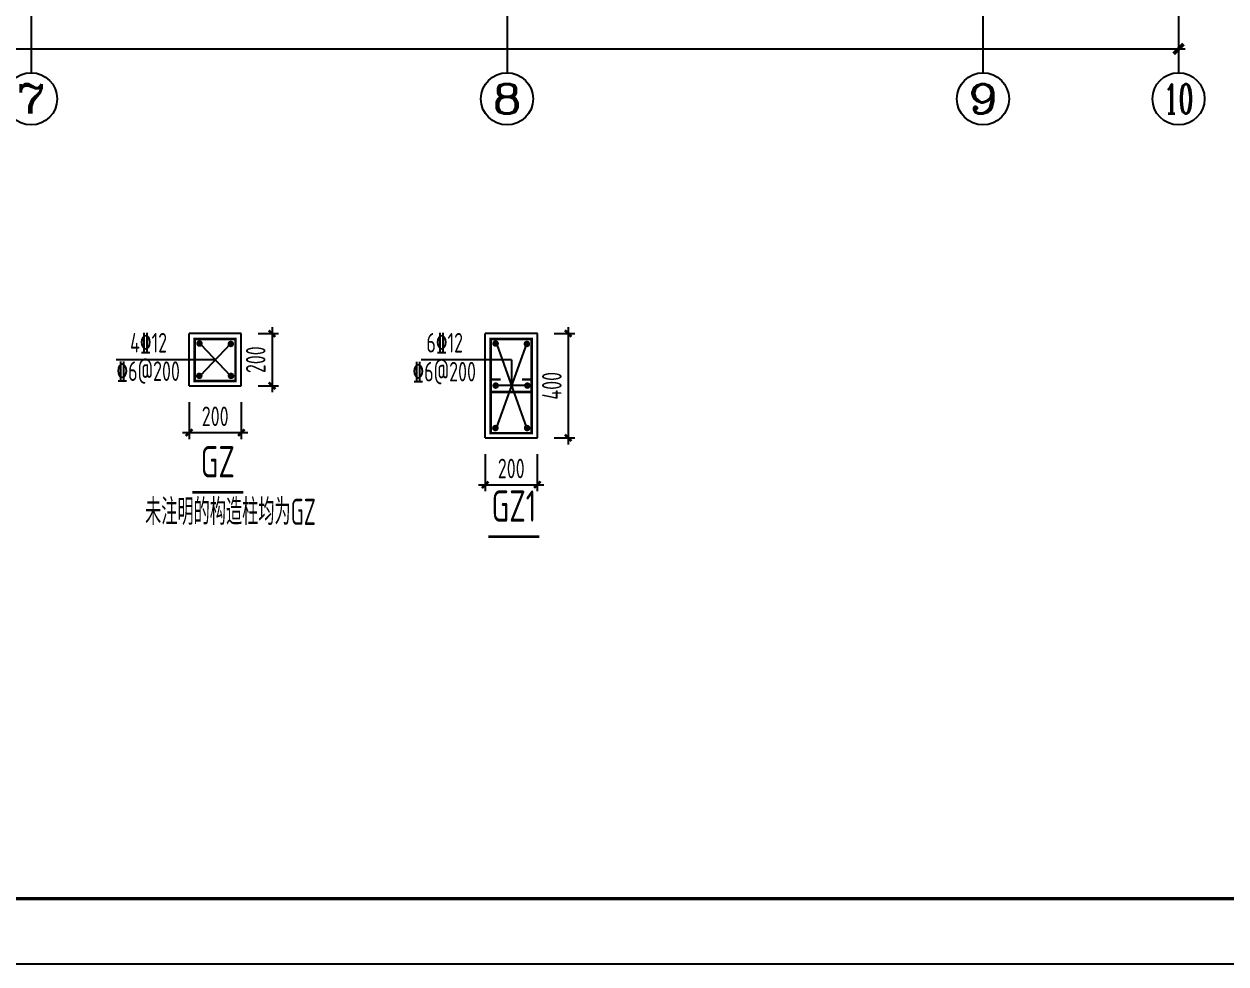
# Model space of a CAD drawing. Extents: x -472319 to -112444, y -516749 to -5704.
# Drawn here: x -260602 to -242167, y -398147 to -383736 of the extents above; entities that cross this region are included whole.
import ezdxf
from ezdxf.enums import TextEntityAlignment as Align

# ---------------------------------------------------------------- set-up
doc = ezdxf.new("R2010")
doc.units = 0
doc.header["$LTSCALE"] = 100
doc.header["$MEASUREMENT"] = 0
for name, color, linetype in [('AXIS', 3, 'Continuous'), ('AXIS_TEXT', 7, 'Continuous'), ('COLU_DE', 7, 'Continuous'), ('COLUMN', 9, 'Continuous'), ('DIM', 3, 'Continuous'), ('FRAME', 3, 'Continuous'), ('REIN', 1, 'Continuous'), ('TEXT', 7, 'Continuous'), ('THICK', 6, 'Continuous'), ('填充', 8, 'Continuous'), ('板标注', 221, 'Continuous')]:
    doc.layers.add(name, color=color, linetype=linetype)
doc.styles.add('_TCH_AXIS', font='COMPLEX', dxfattribs={"bigfont": 'GBCBIG'})
doc.styles.add('COMPLEX', font='COMPLEX')
doc.styles.add('HZ', font='tssdeng.shx', dxfattribs={"width": 0.6, "height": 350, "bigfont": 'a.shx'})
doc.styles.add('TSSD_Dimension', font='Tssdeng.shx', dxfattribs={"width": 0.7, "bigfont": 'hztxt.shx'})
doc.styles.add('TSSD_Label', font='Tssdeng.shx', dxfattribs={"width": 0.7, "bigfont": 'hztxt.shx'})
doc.styles.add('TSSD_Rein', font='Tssdeng.shx', dxfattribs={"width": 0.7, "bigfont": 'hztxt.shx'})
doc.dimstyles.new('DIMN', dxfattribs={"dimtxt": 350, "dimasz": 150, "dimexe": 100, "dimexo": 100, "dimgap": 75, "dimtad": 1, "dimdec": 0, "dimzin": 0, "dimdsep": 46, "dimtxsty": 'HZ', "dimblk": 'ARCHTICK', "dimcen": 0.09, "dimdle": 100, "dimclrd": 3, "dimclre": 3, "dimclrt": 7, "dimazin": 2, "dimtfac": 1, "dimtdec": 0, "dimtmove": 2, "dimatfit": 3, "dimldrblk": 'ARCHTICK', "dimfxl": 1, "dimtolj": 1, "dimtzin": 0, "dimarcsym": 0})
doc.dimstyles.new('TSSD_25_100', dxfattribs={"dimtxt": 300, "dimasz": 100, "dimexe": 100, "dimexo": 250, "dimgap": 100, "dimtad": 1, "dimdec": 0, "dimlfac": 0.25, "dimzin": 0, "dimdsep": 46, "dimtxsty": 'TSSD_Dimension', "dimblk": 'ARCHTICK', "dimcen": 0, "dimdle": 100, "dimclrt": 7, "dimadec": 0, "dimazin": 0, "dimtfac": 1, "dimtdec": 0, "dimtix": 1, "dimtmove": 2, "dimatfit": 3, "dimfxl": 1, "dimtolj": 1, "dimtzin": 0, "dimarcsym": 0})

# ---------------------------------------------------------------- blocks, each defined once
blk = doc.blocks.new('_ArchTick')
at = {"color": 0, "linetype": 'ByBlock', "const_width": 0.4}
blk.add_lwpolyline([(-0.5, -0.5), (0.5, 0.5)], dxfattribs=at)
blk = doc.blocks.new('*D1335')
at = {"layer": 'AXIS', "color": 3, "lineweight": -2, "transparency": 16777216}
for p, q in [((-302694, -382170), (-302694, -384218)), ((-242894, -382170), (-242894, -384218)), ((-302794, -384118), (-242794, -384118))]:
    blk.add_line(p, q, dxfattribs=at)
at = {"layer": 'Defpoints', "color": 0, "transparency": 16777216}
for p in [(-302694, -382070), (-242894, -382070), (-242894, -384118)]:
    blk.add_point(p, dxfattribs=at)
at = {"layer": 'AXIS', "color": 3, "lineweight": -2, "transparency": 16777216, "xscale": 150, "yscale": 150, "zscale": 150, "rotation": 180}
blk.add_blockref('_ArchTick', (-302694, -384118), dxfattribs=at)
at = {"layer": 'AXIS', "color": 3, "lineweight": -2, "transparency": 16777216, "xscale": 150, "yscale": 150, "zscale": 150}
blk.add_blockref('_ArchTick', (-242894, -384118), dxfattribs=at)
at = {"layer": 'AXIS', "color": 7, "transparency": 16777216, "insert": (-272794, -383868), "char_height": 350, "attachment_point": 5, "style": 'HZ'}
blk.add_mtext('\\A1;59800', dxfattribs=at)
blk = doc.blocks.new('_AXISO')
blk.add_circle((0, 0), 0.5)
at = {"layer": 'AXIS_TEXT', "style": 'COMPLEX', "width": 1.041667}
blk.add_attdef('A', text='', height=0.56, dxfattribs=at).set_placement((-0.25, -0.28), (0.25, -0.28), align=Align.FIT)
blk = doc.blocks.new('A$C20674F94')
at = {"layer": 'FRAME'}
for p, q in [((2500, 1000), (83100, 1000)), ((0, 0), (84100, 0))]:
    blk.add_line(p, q, dxfattribs=at)
at = {"layer": 'FRAME', "const_width": 50}
blk.add_lwpolyline([(2500, 58400), (83100, 58400), (83100, 1000), (2500, 1000), (2500, 58400)], dxfattribs=at)
blk = doc.blocks.new('*D1362')
at = {"layer": 'Defpoints', "color": 0, "transparency": 16777216}
for p in [(-258070, -389282), (-257270, -389282), (-257270, -390000)]:
    blk.add_point(p, dxfattribs=at)
at = {"layer": 'DIM', "color": 0, "lineweight": -2, "transparency": 16777216}
for p, q in [((-258070, -389532), (-258070, -390100)), ((-257270, -389532), (-257270, -390100)), ((-258170, -390000), (-257170, -390000))]:
    blk.add_line(p, q, dxfattribs=at)
at = {"layer": 'DIM', "color": 0, "lineweight": -2, "transparency": 16777216, "xscale": 100, "yscale": 100, "zscale": 100, "rotation": 180}
blk.add_blockref('_ArchTick', (-258070, -390000), dxfattribs=at)
at = {"layer": 'DIM', "color": 0, "lineweight": -2, "transparency": 16777216, "xscale": 100, "yscale": 100, "zscale": 100}
blk.add_blockref('_ArchTick', (-257270, -390000), dxfattribs=at)
at = {"layer": 'DIM', "color": 7, "transparency": 16777216, "insert": (-257670, -389750), "char_height": 300, "attachment_point": 5, "style": 'TSSD_Dimension'}
blk.add_mtext('\\A1;200', dxfattribs=at)
blk = doc.blocks.new('*D1363')
at = {"layer": 'Defpoints', "color": 0, "transparency": 16777216}
for p in [(-257263, -388482, 0), (-257263, -389282, 0), (-256798, -389282)]:
    blk.add_point(p, dxfattribs=at)
at = {"layer": 'DIM', "color": 0, "lineweight": -2, "transparency": 16777216}
for p, q in [((-256798, -388382), (-256798, -389382)), ((-257013, -388482), (-256698, -388482)), ((-257013, -389282), (-256698, -389282))]:
    blk.add_line(p, q, dxfattribs=at)
at = {"layer": 'DIM', "color": 0, "lineweight": -2, "transparency": 16777216, "xscale": 100, "yscale": 100, "zscale": 100}
for p, rotation in [((-256798, -388482), 90), ((-256798, -389282), 270)]:
    blk.add_blockref('_ArchTick', p, dxfattribs=dict(at, rotation=rotation))
at = {"layer": 'DIM', "color": 7, "transparency": 16777216, "insert": (-257048, -388882), "char_height": 300, "attachment_point": 5, "rotation": 90, "style": 'TSSD_Dimension'}
blk.add_mtext('\\A1;200', dxfattribs=at)
blk = doc.blocks.new('*D1364')
at = {"layer": 'Defpoints', "color": 0, "transparency": 16777216}
for p in [(-253529, -390082), (-252729, -390082), (-252729, -390800)]:
    blk.add_point(p, dxfattribs=at)
at = {"layer": 'DIM', "color": 0, "lineweight": -2, "transparency": 16777216}
for p, q in [((-253529, -390332), (-253529, -390900)), ((-252729, -390332), (-252729, -390900)), ((-253629, -390800), (-252629, -390800))]:
    blk.add_line(p, q, dxfattribs=at)
at = {"layer": 'DIM', "color": 0, "lineweight": -2, "transparency": 16777216, "xscale": 100, "yscale": 100, "zscale": 100, "rotation": 180}
blk.add_blockref('_ArchTick', (-253529, -390800), dxfattribs=at)
at = {"layer": 'DIM', "color": 0, "lineweight": -2, "transparency": 16777216, "xscale": 100, "yscale": 100, "zscale": 100}
blk.add_blockref('_ArchTick', (-252729, -390800), dxfattribs=at)
at = {"layer": 'DIM', "color": 7, "transparency": 16777216, "insert": (-253129, -390550), "char_height": 300, "attachment_point": 5, "style": 'TSSD_Dimension'}
blk.add_mtext('\\A1;200', dxfattribs=at)
blk = doc.blocks.new('*D1365')
at = {"layer": 'Defpoints', "color": 0, "transparency": 16777216}
for p in [(-252722, -388482, 0), (-252722, -390082, 0), (-252256, -390082)]:
    blk.add_point(p, dxfattribs=at)
at = {"layer": 'DIM', "color": 0, "lineweight": -2, "transparency": 16777216}
for p, q in [((-252256, -388382), (-252256, -390182)), ((-252472, -388482), (-252156, -388482)), ((-252472, -390082), (-252156, -390082))]:
    blk.add_line(p, q, dxfattribs=at)
at = {"layer": 'DIM', "color": 0, "lineweight": -2, "transparency": 16777216, "xscale": 100, "yscale": 100, "zscale": 100}
for p, rotation in [((-252256, -388482), 90), ((-252256, -390082), 270)]:
    blk.add_blockref('_ArchTick', p, dxfattribs=dict(at, rotation=rotation))
at = {"layer": 'DIM', "color": 7, "transparency": 16777216, "insert": (-252506, -389282), "char_height": 300, "attachment_point": 5, "rotation": 90, "style": 'TSSD_Dimension'}
blk.add_mtext('\\A1;400', dxfattribs=at)

msp = doc.modelspace()

# ---------------------------------------------------------------- linework, layer by layer
at = {"layer": 'AXIS'}
for p, q in [((-260493.829, -382070.283), (-260493.829, -384482.578)), ((-253193.829, -382070.283), (-253193.829, -384482.578)), ((-245893.829, -382070.283), (-245893.829, -384482.578)), ((-242893.829, -382070.283), (-242893.829, -384482.578))]:
    msp.add_line(p, q, dxfattribs=at)
at = {"layer": 'COLU_DE'}
for p, q in [((-257270, -388481.5), (-258070, -388481.5)), ((-258070, -389281.5), (-258070, -388481.5)), ((-257270, -389281.5), (-257270, -388481.5)), ((-252728.5, -388481.5), (-253528.5, -388481.5)), ((-253528.5, -390081.5), (-253528.5, -388481.5)), ((-252728.5, -390081.5), (-252728.5, -388481.5)), ((-258070, -389281.5), (-257270, -389281.5)), ((-253528.5, -390081.5), (-252728.5, -390081.5))]:
    msp.add_line(p, q, dxfattribs=at)
at = {"layer": 'COLUMN', "color": 7}
for p, q in [((-253121.269, -389287.443), (-253121.269, -388883.131)), ((-252881.056, -389278.753), (-253367.638, -389278.755))]:
    msp.add_line(p, q, dxfattribs=at)
at = {"layer": 'REIN', "const_width": 40}
for points in [[(-257986.239, -389208.184), (-257986.239, -388564.801), (-257358.21, -388564.801), (-257358.21, -389208.184)], [(-253444.739, -390008.184), (-253444.739, -388564.801), (-252816.71, -388564.801), (-252816.71, -390008.184)]]:
    msp.add_lwpolyline(points, close=True, dxfattribs=at)
at = {"layer": 'REIN', "const_width": 50}
for points in [[(-257935.592, -388633.969, 1), (-257885.592, -388633.969, 1)], [(-257455.677, -388640.627, 1), (-257405.677, -388640.627, 1)], [(-253394.092, -388633.969, 1), (-253344.092, -388633.969, 1)], [(-252914.177, -388640.627, 1), (-252864.177, -388640.627, 1)], [(-257938.925, -389130.124, 1), (-257888.925, -389130.124, 1)], [(-257452.343, -389130.122, 1), (-257402.343, -389130.122, 1)], [(-253392.638, -389278.755, 1), (-253342.638, -389278.755, 1)], [(-252906.056, -389278.753, 1), (-252856.056, -389278.753, 1)], [(-253397.425, -389930.124, 1), (-253347.425, -389930.124, 1)], [(-252910.843, -389930.122, 1), (-252860.843, -389930.122, 1)]]:
    msp.add_lwpolyline(points, format="xyb", close=True, dxfattribs=at)
at = {"layer": 'REIN', "const_width": 40}
for points in [[(-253289.713, -389185.131), (-253439.951, -389185.131)], [(-252811.923, -389185.131), (-252962.162, -389185.131)], [(-252811.923, -389377.631), (-253439.951, -389377.631)]]:
    msp.add_lwpolyline(points, dxfattribs=at)
at = {"layer": 'TEXT'}
for p, q in [((-257436.142, -388637.702), (-257899.393, -389130.525)), ((-257889.396, -388647.689), (-257436.142, -389127.196)), ((-252894.642, -388637.702), (-253357.893, -389930.525)), ((-253347.896, -388647.689), (-252894.642, -389927.196)), ((-257666.844, -388883.131), (-259190.239, -388883.131)), ((-253125.344, -388883.131), (-254511.739, -388883.131))]:
    msp.add_line(p, q, dxfattribs=at)
at = {"layer": 'THICK', "const_width": 40, "elevation": 0}
for points in [[(-258021.924, -390916.733), (-257237.562, -390916.733)], [(-253480.424, -391595.733), (-252696.062, -391595.733)]]:
    msp.add_lwpolyline(points, dxfattribs=at)

# ---------------------------------------------------------------- block references
at = {"layer": 'AXIS'}
ref = msp.add_blockref('_AXISO', (-260493.829, -384882.578), dxfattribs=dict(at, xscale=800, yscale=800, zscale=800))
ref.add_attrib('A', '7', dxfattribs={"layer": 'AXIS_TEXT', "height": 452.548, "style": '_TCH_AXIS', "width": 1.5}).set_placement((-260720.103, -385108.852), (-260267.554, -385108.852), align=Align.FIT)
ref = msp.add_blockref('_AXISO', (-253193.829, -384882.578), dxfattribs=dict(at, xscale=800, yscale=800, zscale=800))
ref.add_attrib('A', '8', dxfattribs={"layer": 'AXIS_TEXT', "height": 452.548, "style": '_TCH_AXIS', "width": 1.5}).set_placement((-253420.103, -385108.852), (-252967.554, -385108.852), align=Align.FIT)
ref = msp.add_blockref('_AXISO', (-245893.829, -384882.578), dxfattribs=dict(at, xscale=800, yscale=800, zscale=800))
ref.add_attrib('A', '9', dxfattribs={"layer": 'AXIS_TEXT', "height": 452.548, "style": '_TCH_AXIS', "width": 1.5}).set_placement((-246120.103, -385108.852), (-245667.554, -385108.852), align=Align.FIT)
ref = msp.add_blockref('_AXISO', (-242893.829, -384882.578), dxfattribs=dict(at, xscale=800, yscale=800, zscale=800))
ref.add_attrib('A', '10', dxfattribs={"layer": 'AXIS_TEXT', "height": 452.5483, "style": '_TCH_AXIS', "width": 0.724138}).set_placement((-243120.103, -385108.852), (-242667.554, -385108.852), align=Align.FIT)
at = {"layer": '填充'}
msp.add_blockref('A$C20674F94', (-311995, -398146.5), dxfattribs=at)

# ---------------------------------------------------------------- texts
at = {"layer": 'TEXT', "style": 'TSSD_Rein', "width": 0.7}
for s, p in [('4\x8412', (-258691.492, -388861.839)), ('6\x8412', (-254149.992, -388861.839))]:
    msp.add_text(s, height=300, dxfattribs=at).set_placement(p, align=Align.BOTTOM_CENTER)
for p in [(-259185.804, -389207.921), (-254644.304, -389215.421)]:
    msp.add_text('\x846@200', height=300, dxfattribs=at).set_placement(p)
at = {"layer": 'THICK', "style": 'TSSD_Label', "width": 0.7}
for s, p in [('GZ', (-257629.799, -390830.873)), ('GZ1', (-253088.299, -391509.873))]:
    msp.add_text(s, height=480, dxfattribs=at).set_placement(p, align=Align.BOTTOM_CENTER)
at = {"layer": '板标注', "style": 'TSSD_Rein', "width": 0.62}
msp.add_text('未注明的构造柱均为GZ', height=400, dxfattribs=at).set_placement((-258744.52, -391414.444, 0))

# ---------------------------------------------------------------- dimensions: what is measured, and where the dimension line sits
at = {"layer": 'AXIS'}
dim = msp.add_aligned_dim(p1=(-302693.829, -382070.283), p2=(-242893.829, -382070.283), distance=-2048, dimstyle='DIMN', dxfattribs=at)
dim.commit()
dim.dimension.update_dxf_attribs({"geometry": '*D1335', "text_midpoint": (-272793.829, -383868.283)})
at = {"layer": 'DIM'}
for base, p1, p2, text, picture, middle in [((-256797.76, -389281.5), (-257263.109, -388481.5, 0), (-257263.109, -389281.5, 0), '200', '*D1363', (-257047.76, -388881.5)), ((-252256.26, -390081.5), (-252721.609, -388481.5, 0), (-252721.609, -390081.5, 0), '400', '*D1365', (-252506.26, -389281.5))]:
    dim = msp.add_linear_dim(base=base, p1=p1, p2=p2, angle=90, text=text, dimstyle='TSSD_25_100', dxfattribs=at)
    dim.commit()
    dim.dimension.update_dxf_attribs({"geometry": picture, "text_midpoint": middle})
for base, p1, p2, picture, middle in [((-257270, -390000.173), (-258070, -389281.5), (-257270, -389281.5), '*D1362', (-257670, -389750.173)), ((-252728.5, -390800.173), (-253528.5, -390081.5), (-252728.5, -390081.5), '*D1364', (-253128.5, -390550.173))]:
    dim = msp.add_linear_dim(base=base, p1=p1, p2=p2, text='200', dimstyle='TSSD_25_100', dxfattribs=at)
    dim.commit()
    dim.dimension.update_dxf_attribs({"geometry": picture, "text_midpoint": middle})

doc.saveas('drawing.dxf')
